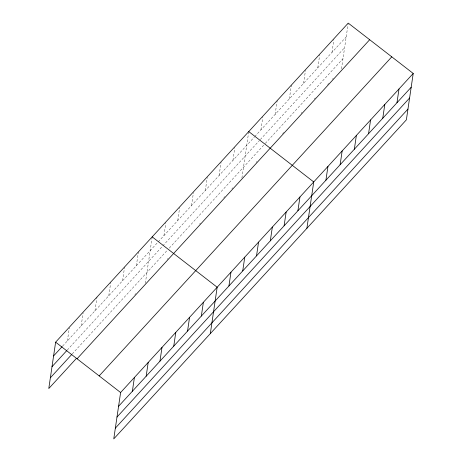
<?xml version="1.0" encoding="UTF-8"?>
<svg xmlns="http://www.w3.org/2000/svg" width="462" height="462" viewBox="0 0 462 462"><rect width="100%" height="100%" fill="white"/><g stroke="black" fill="none" stroke-linecap="round" stroke-linejoin="round"><path stroke-width="0.35" stroke-dasharray="2.31 1.73" d="M67.388 340.904L69.323 327.812M81.179 325.86L83.114 312.768M94.976 310.822L97.008 297.043M108.772 295.778L110.805 281.999M122.563 280.74L124.601 266.955M136.359 265.696L138.392 251.917M145.339 283.246L152.189 236.873M163.946 235.614L165.881 222.522M177.743 220.57L179.678 207.478M191.539 205.532L193.468 192.44M205.33 190.488L207.265 177.396M219.127 175.445L221.061 162.353M232.923 160.406L234.852 147.314M241.903 177.957L248.648 132.271M260.926 129.868L262.861 116.776M275.138 114.368L277.177 100.589M289.351 98.868L291.389 85.089M303.569 83.374L305.498 70.282M317.781 67.874L319.71 54.782M331.993 52.379L333.922 39.287M341.487 68.803L348.134 23.787M62.63 346.09L157.767 242.354M158.241 241.84L254.296 137.099M254.77 136.579L346.205 36.879M67.227 350.104L259.338 140.621M260.285 139.588L344.617 47.638M72.251 353.927L167.383 250.19M169.288 248.117L264.813 143.953M265.286 143.439L342.977 58.72M134.875 294.658L135.828 293.624M167.221 259.39L168.174 258.35M199.567 224.122L200.52 223.082M223.827 197.667L224.78 196.627M231.912 188.848L232.865 187.815M256.115 162.462L257.063 161.429M282.646 133.53L283.593 132.496M301.12 113.386L302.067 112.353M314.385 98.92L315.332 97.886M327.65 84.454L328.598 83.42M332.392 79.291L333.339 78.257"/><path stroke-width="0.69" d="M413.219 73.458L120.611 392.527L113.762 438.9L406.375 119.837L413.219 73.458L348.238 23.1L55.625 342.163L48.781 388.542L76.369 358.454M132.369 391.262L134.402 377.483M146.165 376.224L148.198 362.439M159.956 361.18L161.995 347.401M173.752 346.136L175.785 332.357M187.549 331.098L189.582 317.319M201.34 316.054L203.378 302.275M210.326 333.61L217.169 287.231L152.189 236.873M228.933 285.972L230.965 272.193M242.723 270.928L244.762 257.149M256.52 255.89L258.553 242.111M270.316 240.846L272.349 227.067M284.107 225.808L286.145 212.023M297.903 210.764L299.936 196.985M306.883 228.315L313.733 181.941L248.752 131.583M325.912 180.226L327.945 166.447M340.124 164.726L342.157 150.947M354.337 149.232L356.369 135.447M368.549 133.732L370.582 119.953M382.761 118.237L384.794 104.452M396.974 102.737L399.006 88.958M53.592 355.948L62.156 346.61M52.004 366.701L66.747 350.623M50.37 377.783L71.772 354.446M77.073 358.783L369.681 39.72M99.168 375.906L391.776 56.843M118.572 406.306L411.186 87.243M116.984 417.059L409.598 97.996M115.35 428.141L407.963 109.078M55.625 342.163L120.611 392.527"/></g></svg>
